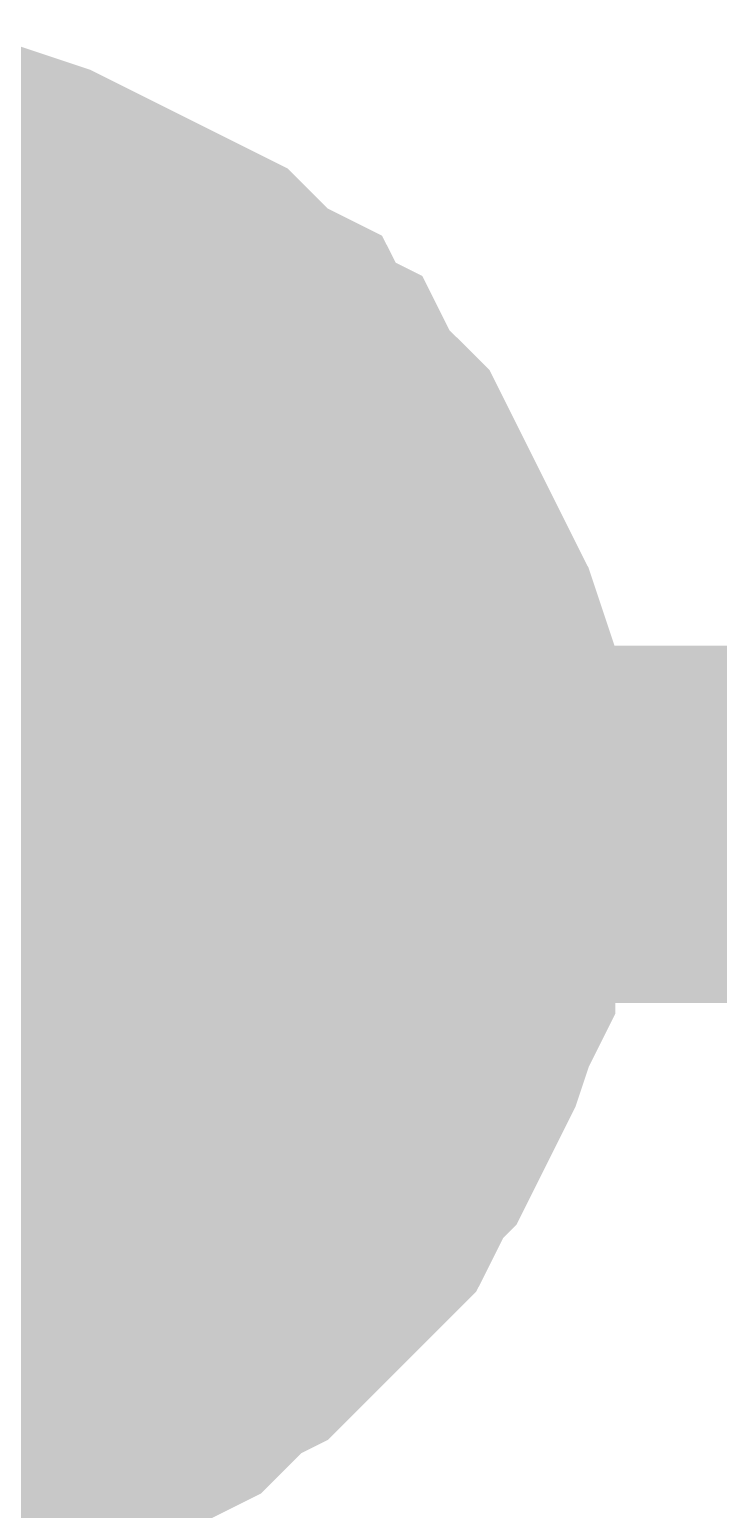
# Model space of a CAD drawing. Header units: inches. Extents: x 0 to 22.3, y 0 to 15.7.
# Drawn here: x 11.60647 to 11.62919, y 13.97655 to 14.0254 of the extents above; entities that cross this region are included whole.
import ezdxf

# ---------------------------------------------------------------- set-up
doc = ezdxf.new("R2010")
doc.units = ezdxf.units.IN
doc.header["$MEASUREMENT"] = 0
doc.layers.add('Sheet', color=255, linetype='Continuous')

msp = doc.modelspace()

# ---------------------------------------------------------------- linework, layer by layer
at = {"layer": 'Sheet'}
for points in [[(11.599996, 14.019499, 0.0118, 0.0118, 0), (11.60088, 14.019499, 0.0118, 0.0118, 0), (11.602206, 14.019499, 0.0118, 0.0118, 0), (11.60309, 14.019057, 0.0118, 0.0118, 0), (11.603974, 14.019057, 0.0118, 0.0118, 0), (11.604858, 14.019057, 0.0118, 0.0118, 0), (11.606185, 14.018615, 0.0118, 0.0118, 0), (11.607069, 14.018173, 0.0118, 0.0118, 0), (11.607953, 14.017731, 0.0118, 0.0118, 0), (11.608837, 14.017289, 0.0118, 0.0118, 0), (11.609721, 14.016847, 0.0118, 0.0118, 0), (11.610605, 14.016405, 0.0118, 0.0118, 0), (11.611489, 14.015963, 0.0118, 0.0118, 0), (11.611931, 14.015521, 0.0118, 0.0118, 0), (11.612815, 14.014637, 0.0118, 0.0118, 0), (11.613699, 14.014195, 0.0118, 0.0118, 0), (11.614141, 14.013311, 0.0118, 0.0118, 0), (11.615025, 14.012869, 0.0118, 0.0118, 0), (11.615467, 14.011985, 0.0118, 0.0118, 0), (11.616351, 14.011101, 0.0118, 0.0118, 0), (11.616794, 14.010659, 0.0118, 0.0118, 0), (11.617236, 14.009775, 0.0118, 0.0118, 0), (11.617678, 14.008891, 0.0118, 0.0118, 0), (11.61812, 14.008007, 0.0118, 0.0118, 0), (11.618562, 14.007123, 0.0118, 0.0118, 0), (11.619004, 14.006239, 0.0118, 0.0118, 0), (11.619446, 14.005355, 0.0118, 0.0118, 0), (11.619888, 14.004029, 0.0118, 0.0118, 0), (11.619888, 14.003145, 0.0118, 0.0118, 0), (11.619888, 14.002261, 0.0118, 0.0118, 0), (11.62033, 14.001377, 0.0118, 0.0118, 0), (11.62033, 14.000051, 0.0118, 0.0118, 0), (11.62033, 13.999167, 0.0118, 0.0118, 0)], [(11.599996, 14.019499, 0.0118, 0.0118, 0), (11.60088, 14.019499, 0.0118, 0.0118, 0), (11.602206, 14.019499, 0.0118, 0.0118, 0), (11.60309, 14.019057, 0.0118, 0.0118, 0), (11.603974, 14.019057, 0.0118, 0.0118, 0), (11.604858, 14.019057, 0.0118, 0.0118, 0), (11.606185, 14.018615, 0.0118, 0.0118, 0), (11.607069, 14.018173, 0.0118, 0.0118, 0), (11.607953, 14.017731, 0.0118, 0.0118, 0), (11.608837, 14.017289, 0.0118, 0.0118, 0), (11.609721, 14.016847, 0.0118, 0.0118, 0), (11.610605, 14.016405, 0.0118, 0.0118, 0), (11.611489, 14.015963, 0.0118, 0.0118, 0), (11.611931, 14.015521, 0.0118, 0.0118, 0), (11.612815, 14.014637, 0.0118, 0.0118, 0), (11.613699, 14.014195, 0.0118, 0.0118, 0), (11.614141, 14.013311, 0.0118, 0.0118, 0), (11.615025, 14.012869, 0.0118, 0.0118, 0), (11.615467, 14.011985, 0.0118, 0.0118, 0), (11.616351, 14.011101, 0.0118, 0.0118, 0), (11.616794, 14.010659, 0.0118, 0.0118, 0), (11.617236, 14.009775, 0.0118, 0.0118, 0), (11.617678, 14.008891, 0.0118, 0.0118, 0), (11.61812, 14.008007, 0.0118, 0.0118, 0), (11.618562, 14.007123, 0.0118, 0.0118, 0), (11.619004, 14.006239, 0.0118, 0.0118, 0), (11.619446, 14.005355, 0.0118, 0.0118, 0), (11.619888, 14.004029, 0.0118, 0.0118, 0), (11.619888, 14.003145, 0.0118, 0.0118, 0), (11.619888, 14.002261, 0.0118, 0.0118, 0), (11.62033, 14.001377, 0.0118, 0.0118, 0), (11.62033, 14.000051, 0.0118, 0.0118, 0), (11.62033, 13.999167, 0.0118, 0.0118, 0)], [(11.599996, 14.019499, 0.0118, 0.0118, 0), (11.60088, 14.019499, 0.0118, 0.0118, 0), (11.602206, 14.019499, 0.0118, 0.0118, 0), (11.60309, 14.019057, 0.0118, 0.0118, 0), (11.603974, 14.019057, 0.0118, 0.0118, 0), (11.604858, 14.019057, 0.0118, 0.0118, 0), (11.606185, 14.018615, 0.0118, 0.0118, 0), (11.607069, 14.018173, 0.0118, 0.0118, 0), (11.607953, 14.017731, 0.0118, 0.0118, 0), (11.608837, 14.017289, 0.0118, 0.0118, 0), (11.609721, 14.016847, 0.0118, 0.0118, 0), (11.610605, 14.016405, 0.0118, 0.0118, 0), (11.611489, 14.015963, 0.0118, 0.0118, 0), (11.611931, 14.015521, 0.0118, 0.0118, 0), (11.612815, 14.014637, 0.0118, 0.0118, 0), (11.613699, 14.014195, 0.0118, 0.0118, 0), (11.614141, 14.013311, 0.0118, 0.0118, 0), (11.615025, 14.012869, 0.0118, 0.0118, 0), (11.615467, 14.011985, 0.0118, 0.0118, 0), (11.616351, 14.011101, 0.0118, 0.0118, 0), (11.616794, 14.010659, 0.0118, 0.0118, 0), (11.617236, 14.009775, 0.0118, 0.0118, 0), (11.617678, 14.008891, 0.0118, 0.0118, 0), (11.61812, 14.008007, 0.0118, 0.0118, 0), (11.618562, 14.007123, 0.0118, 0.0118, 0), (11.619004, 14.006239, 0.0118, 0.0118, 0), (11.619446, 14.005355, 0.0118, 0.0118, 0), (11.619888, 14.004029, 0.0118, 0.0118, 0), (11.619888, 14.003145, 0.0118, 0.0118, 0), (11.619888, 14.002261, 0.0118, 0.0118, 0), (11.62033, 14.001377, 0.0118, 0.0118, 0), (11.62033, 14.000051, 0.0118, 0.0118, 0), (11.62033, 13.999167, 0.0118, 0.0118, 0)], [(11.599996, 14.019499, 0.0118, 0.0118, 0), (11.60088, 14.019499, 0.0118, 0.0118, 0), (11.602206, 14.019499, 0.0118, 0.0118, 0), (11.60309, 14.019057, 0.0118, 0.0118, 0), (11.603974, 14.019057, 0.0118, 0.0118, 0), (11.604858, 14.019057, 0.0118, 0.0118, 0), (11.606185, 14.018615, 0.0118, 0.0118, 0), (11.607069, 14.018173, 0.0118, 0.0118, 0), (11.607953, 14.017731, 0.0118, 0.0118, 0), (11.608837, 14.017289, 0.0118, 0.0118, 0), (11.609721, 14.016847, 0.0118, 0.0118, 0), (11.610605, 14.016405, 0.0118, 0.0118, 0), (11.611489, 14.015963, 0.0118, 0.0118, 0), (11.611931, 14.015521, 0.0118, 0.0118, 0), (11.612815, 14.014637, 0.0118, 0.0118, 0), (11.613699, 14.014195, 0.0118, 0.0118, 0), (11.614141, 14.013311, 0.0118, 0.0118, 0), (11.615025, 14.012869, 0.0118, 0.0118, 0), (11.615467, 14.011985, 0.0118, 0.0118, 0), (11.616351, 14.011101, 0.0118, 0.0118, 0), (11.616794, 14.010659, 0.0118, 0.0118, 0), (11.617236, 14.009775, 0.0118, 0.0118, 0), (11.617678, 14.008891, 0.0118, 0.0118, 0), (11.61812, 14.008007, 0.0118, 0.0118, 0), (11.618562, 14.007123, 0.0118, 0.0118, 0), (11.619004, 14.006239, 0.0118, 0.0118, 0), (11.619446, 14.005355, 0.0118, 0.0118, 0), (11.619888, 14.004029, 0.0118, 0.0118, 0), (11.619888, 14.003145, 0.0118, 0.0118, 0), (11.619888, 14.002261, 0.0118, 0.0118, 0), (11.62033, 14.001377, 0.0118, 0.0118, 0), (11.62033, 14.000051, 0.0118, 0.0118, 0), (11.62033, 13.999167, 0.0118, 0.0118, 0)], [(11.603974, 14.019057, 0.0039, 0.0039, 0), (11.604858, 14.019057, 0.0039, 0.0039, 0), (11.606185, 14.018615, 0.0039, 0.0039, 0), (11.607069, 14.018173, 0.0039, 0.0039, 0), (11.607953, 14.017731, 0.0039, 0.0039, 0), (11.608837, 14.017289, 0.0039, 0.0039, 0), (11.609721, 14.016847, 0.0039, 0.0039, 0), (11.610605, 14.016405, 0.0039, 0.0039, 0), (11.611489, 14.015963, 0.0039, 0.0039, 0), (11.611931, 14.015521, 0.0039, 0.0039, 0), (11.612815, 14.014637, 0.0039, 0.0039, 0), (11.613699, 14.014195, 0.0039, 0.0039, 0), (11.614141, 14.013311, 0.0039, 0.0039, 0), (11.615025, 14.012869, 0.0039, 0.0039, 0), (11.615467, 14.011985, 0.0039, 0.0039, 0), (11.616351, 14.011101, 0.0039, 0.0039, 0), (11.616794, 14.010659, 0.0039, 0.0039, 0), (11.617236, 14.009775, 0.0039, 0.0039, 0), (11.617678, 14.008891, 0.0039, 0.0039, 0), (11.61812, 14.008007, 0.0039, 0.0039, 0), (11.618562, 14.007123, 0.0039, 0.0039, 0), (11.619004, 14.006239, 0.0039, 0.0039, 0), (11.619446, 14.005355, 0.0039, 0.0039, 0), (11.619888, 14.004029, 0.0039, 0.0039, 0), (11.619888, 14.003145, 0.0039, 0.0039, 0), (11.619888, 14.002261, 0.0039, 0.0039, 0), (11.62033, 14.001377, 0.0039, 0.0039, 0), (11.62033, 14.000051, 0.0039, 0.0039, 0), (11.62033, 13.999167, 0.0039, 0.0039, 0)], [(11.603974, 14.019057, 0.0039, 0.0039, 0), (11.604858, 14.019057, 0.0039, 0.0039, 0), (11.606185, 14.018615, 0.0039, 0.0039, 0), (11.607069, 14.018173, 0.0039, 0.0039, 0), (11.607953, 14.017731, 0.0039, 0.0039, 0), (11.608837, 14.017289, 0.0039, 0.0039, 0), (11.609721, 14.016847, 0.0039, 0.0039, 0), (11.610605, 14.016405, 0.0039, 0.0039, 0), (11.611489, 14.015963, 0.0039, 0.0039, 0), (11.611931, 14.015521, 0.0039, 0.0039, 0), (11.612815, 14.014637, 0.0039, 0.0039, 0), (11.613699, 14.014195, 0.0039, 0.0039, 0), (11.614141, 14.013311, 0.0039, 0.0039, 0), (11.615025, 14.012869, 0.0039, 0.0039, 0), (11.615467, 14.011985, 0.0039, 0.0039, 0), (11.616351, 14.011101, 0.0039, 0.0039, 0), (11.616794, 14.010659, 0.0039, 0.0039, 0), (11.617236, 14.009775, 0.0039, 0.0039, 0), (11.617678, 14.008891, 0.0039, 0.0039, 0), (11.61812, 14.008007, 0.0039, 0.0039, 0), (11.618562, 14.007123, 0.0039, 0.0039, 0), (11.619004, 14.006239, 0.0039, 0.0039, 0), (11.619446, 14.005355, 0.0039, 0.0039, 0), (11.619888, 14.004029, 0.0039, 0.0039, 0), (11.619888, 14.003145, 0.0039, 0.0039, 0), (11.619888, 14.002261, 0.0039, 0.0039, 0), (11.62033, 14.001377, 0.0039, 0.0039, 0), (11.62033, 14.000051, 0.0039, 0.0039, 0), (11.62033, 13.999167, 0.0039, 0.0039, 0)], [(11.603974, 14.019057, 0.0039, 0.0039, 0), (11.604858, 14.019057, 0.0039, 0.0039, 0), (11.606185, 14.018615, 0.0039, 0.0039, 0), (11.607069, 14.018173, 0.0039, 0.0039, 0), (11.607953, 14.017731, 0.0039, 0.0039, 0), (11.608837, 14.017289, 0.0039, 0.0039, 0), (11.609721, 14.016847, 0.0039, 0.0039, 0), (11.610605, 14.016405, 0.0039, 0.0039, 0), (11.611489, 14.015963, 0.0039, 0.0039, 0), (11.611931, 14.015521, 0.0039, 0.0039, 0), (11.612815, 14.014637, 0.0039, 0.0039, 0), (11.613699, 14.014195, 0.0039, 0.0039, 0), (11.614141, 14.013311, 0.0039, 0.0039, 0), (11.615025, 14.012869, 0.0039, 0.0039, 0), (11.615467, 14.011985, 0.0039, 0.0039, 0), (11.616351, 14.011101, 0.0039, 0.0039, 0), (11.616794, 14.010659, 0.0039, 0.0039, 0), (11.617236, 14.009775, 0.0039, 0.0039, 0), (11.617678, 14.008891, 0.0039, 0.0039, 0), (11.61812, 14.008007, 0.0039, 0.0039, 0), (11.618562, 14.007123, 0.0039, 0.0039, 0), (11.619004, 14.006239, 0.0039, 0.0039, 0), (11.619446, 14.005355, 0.0039, 0.0039, 0), (11.619888, 14.004029, 0.0039, 0.0039, 0), (11.619888, 14.003145, 0.0039, 0.0039, 0), (11.619888, 14.002261, 0.0039, 0.0039, 0), (11.62033, 14.001377, 0.0039, 0.0039, 0), (11.62033, 14.000051, 0.0039, 0.0039, 0), (11.62033, 13.999167, 0.0039, 0.0039, 0)], [(11.603974, 14.019057, 0.0039, 0.0039, 0), (11.604858, 14.019057, 0.0039, 0.0039, 0), (11.606185, 14.018615, 0.0039, 0.0039, 0), (11.607069, 14.018173, 0.0039, 0.0039, 0), (11.607953, 14.017731, 0.0039, 0.0039, 0), (11.608837, 14.017289, 0.0039, 0.0039, 0), (11.609721, 14.016847, 0.0039, 0.0039, 0), (11.610605, 14.016405, 0.0039, 0.0039, 0), (11.611489, 14.015963, 0.0039, 0.0039, 0), (11.611931, 14.015521, 0.0039, 0.0039, 0), (11.612815, 14.014637, 0.0039, 0.0039, 0), (11.613699, 14.014195, 0.0039, 0.0039, 0), (11.614141, 14.013311, 0.0039, 0.0039, 0), (11.615025, 14.012869, 0.0039, 0.0039, 0), (11.615467, 14.011985, 0.0039, 0.0039, 0), (11.616351, 14.011101, 0.0039, 0.0039, 0), (11.616794, 14.010659, 0.0039, 0.0039, 0), (11.617236, 14.009775, 0.0039, 0.0039, 0), (11.617678, 14.008891, 0.0039, 0.0039, 0), (11.61812, 14.008007, 0.0039, 0.0039, 0), (11.618562, 14.007123, 0.0039, 0.0039, 0), (11.619004, 14.006239, 0.0039, 0.0039, 0), (11.619446, 14.005355, 0.0039, 0.0039, 0), (11.619888, 14.004029, 0.0039, 0.0039, 0), (11.619888, 14.003145, 0.0039, 0.0039, 0), (11.619888, 14.002261, 0.0039, 0.0039, 0), (11.62033, 14.001377, 0.0039, 0.0039, 0), (11.62033, 14.000051, 0.0039, 0.0039, 0), (11.62033, 13.999167, 0.0039, 0.0039, 0)], [(11.599996, 13.999167, 0.0118, 0.0118, 0), (11.900141, 13.999167, 0.0118, 0.0118, 0)], [(11.62033, 13.999167, 0.0118, 0.0118, 0), (11.62033, 13.998283, 0.0118, 0.0118, 0), (11.62033, 13.996957, 0.0118, 0.0118, 0), (11.619888, 13.996073, 0.0118, 0.0118, 0), (11.619888, 13.995189, 0.0118, 0.0118, 0), (11.619888, 13.994305, 0.0118, 0.0118, 0), (11.619446, 13.993421, 0.0118, 0.0118, 0), (11.619004, 13.992095, 0.0118, 0.0118, 0), (11.618562, 13.991211, 0.0118, 0.0118, 0), (11.61812, 13.990327, 0.0118, 0.0118, 0), (11.617678, 13.989443, 0.0118, 0.0118, 0), (11.617236, 13.989001, 0.0118, 0.0118, 0), (11.616794, 13.988117, 0.0118, 0.0118, 0), (11.616351, 13.987233, 0.0118, 0.0118, 0), (11.615467, 13.986349, 0.0118, 0.0118, 0), (11.615025, 13.985907, 0.0118, 0.0118, 0), (11.614141, 13.985023, 0.0118, 0.0118, 0), (11.613699, 13.984581, 0.0118, 0.0118, 0), (11.612815, 13.983697, 0.0118, 0.0118, 0), (11.611931, 13.983255, 0.0118, 0.0118, 0), (11.611489, 13.982812, 0.0118, 0.0118, 0), (11.610605, 13.981928, 0.0118, 0.0118, 0), (11.609721, 13.981486, 0.0118, 0.0118, 0), (11.608837, 13.981044, 0.0118, 0.0118, 0), (11.607953, 13.981044, 0.0118, 0.0118, 0), (11.607069, 13.980602, 0.0118, 0.0118, 0), (11.606185, 13.98016, 0.0118, 0.0118, 0), (11.604858, 13.979718, 0.0118, 0.0118, 0), (11.603974, 13.979718, 0.0118, 0.0118, 0), (11.60309, 13.979718, 0.0118, 0.0118, 0), (11.602206, 13.979276, 0.0118, 0.0118, 0), (11.60088, 13.979276, 0.0118, 0.0118, 0), (11.599996, 13.979276, 0.0118, 0.0118, 0)], [(11.62033, 13.999167, 0.0118, 0.0118, 0), (11.62033, 13.998283, 0.0118, 0.0118, 0), (11.62033, 13.996957, 0.0118, 0.0118, 0), (11.619888, 13.996073, 0.0118, 0.0118, 0), (11.619888, 13.995189, 0.0118, 0.0118, 0), (11.619888, 13.994305, 0.0118, 0.0118, 0), (11.619446, 13.993421, 0.0118, 0.0118, 0), (11.619004, 13.992095, 0.0118, 0.0118, 0), (11.618562, 13.991211, 0.0118, 0.0118, 0), (11.61812, 13.990327, 0.0118, 0.0118, 0), (11.617678, 13.989443, 0.0118, 0.0118, 0), (11.617236, 13.989001, 0.0118, 0.0118, 0), (11.616794, 13.988117, 0.0118, 0.0118, 0), (11.616351, 13.987233, 0.0118, 0.0118, 0), (11.615467, 13.986349, 0.0118, 0.0118, 0), (11.615025, 13.985907, 0.0118, 0.0118, 0), (11.614141, 13.985023, 0.0118, 0.0118, 0), (11.613699, 13.984581, 0.0118, 0.0118, 0), (11.612815, 13.983697, 0.0118, 0.0118, 0), (11.611931, 13.983255, 0.0118, 0.0118, 0), (11.611489, 13.982812, 0.0118, 0.0118, 0), (11.610605, 13.981928, 0.0118, 0.0118, 0), (11.609721, 13.981486, 0.0118, 0.0118, 0), (11.608837, 13.981044, 0.0118, 0.0118, 0), (11.607953, 13.981044, 0.0118, 0.0118, 0), (11.607069, 13.980602, 0.0118, 0.0118, 0), (11.606185, 13.98016, 0.0118, 0.0118, 0), (11.604858, 13.979718, 0.0118, 0.0118, 0), (11.603974, 13.979718, 0.0118, 0.0118, 0), (11.60309, 13.979718, 0.0118, 0.0118, 0), (11.602206, 13.979276, 0.0118, 0.0118, 0), (11.60088, 13.979276, 0.0118, 0.0118, 0), (11.599996, 13.979276, 0.0118, 0.0118, 0)], [(11.62033, 13.999167, 0.0118, 0.0118, 0), (11.62033, 13.998283, 0.0118, 0.0118, 0), (11.62033, 13.996957, 0.0118, 0.0118, 0), (11.619888, 13.996073, 0.0118, 0.0118, 0), (11.619888, 13.995189, 0.0118, 0.0118, 0), (11.619888, 13.994305, 0.0118, 0.0118, 0), (11.619446, 13.993421, 0.0118, 0.0118, 0), (11.619004, 13.992095, 0.0118, 0.0118, 0), (11.618562, 13.991211, 0.0118, 0.0118, 0), (11.61812, 13.990327, 0.0118, 0.0118, 0), (11.617678, 13.989443, 0.0118, 0.0118, 0), (11.617236, 13.989001, 0.0118, 0.0118, 0), (11.616794, 13.988117, 0.0118, 0.0118, 0), (11.616351, 13.987233, 0.0118, 0.0118, 0), (11.615467, 13.986349, 0.0118, 0.0118, 0), (11.615025, 13.985907, 0.0118, 0.0118, 0), (11.614141, 13.985023, 0.0118, 0.0118, 0), (11.613699, 13.984581, 0.0118, 0.0118, 0), (11.612815, 13.983697, 0.0118, 0.0118, 0), (11.611931, 13.983255, 0.0118, 0.0118, 0), (11.611489, 13.982812, 0.0118, 0.0118, 0), (11.610605, 13.981928, 0.0118, 0.0118, 0), (11.609721, 13.981486, 0.0118, 0.0118, 0), (11.608837, 13.981044, 0.0118, 0.0118, 0), (11.607953, 13.981044, 0.0118, 0.0118, 0), (11.607069, 13.980602, 0.0118, 0.0118, 0), (11.606185, 13.98016, 0.0118, 0.0118, 0), (11.604858, 13.979718, 0.0118, 0.0118, 0), (11.603974, 13.979718, 0.0118, 0.0118, 0), (11.60309, 13.979718, 0.0118, 0.0118, 0), (11.602206, 13.979276, 0.0118, 0.0118, 0), (11.60088, 13.979276, 0.0118, 0.0118, 0), (11.599996, 13.979276, 0.0118, 0.0118, 0)], [(11.62033, 13.999167, 0.0118, 0.0118, 0), (11.62033, 13.998283, 0.0118, 0.0118, 0), (11.62033, 13.996957, 0.0118, 0.0118, 0), (11.619888, 13.996073, 0.0118, 0.0118, 0), (11.619888, 13.995189, 0.0118, 0.0118, 0), (11.619888, 13.994305, 0.0118, 0.0118, 0), (11.619446, 13.993421, 0.0118, 0.0118, 0), (11.619004, 13.992095, 0.0118, 0.0118, 0), (11.618562, 13.991211, 0.0118, 0.0118, 0), (11.61812, 13.990327, 0.0118, 0.0118, 0), (11.617678, 13.989443, 0.0118, 0.0118, 0), (11.617236, 13.989001, 0.0118, 0.0118, 0), (11.616794, 13.988117, 0.0118, 0.0118, 0), (11.616351, 13.987233, 0.0118, 0.0118, 0), (11.615467, 13.986349, 0.0118, 0.0118, 0), (11.615025, 13.985907, 0.0118, 0.0118, 0), (11.614141, 13.985023, 0.0118, 0.0118, 0), (11.613699, 13.984581, 0.0118, 0.0118, 0), (11.612815, 13.983697, 0.0118, 0.0118, 0), (11.611931, 13.983255, 0.0118, 0.0118, 0), (11.611489, 13.982812, 0.0118, 0.0118, 0), (11.610605, 13.981928, 0.0118, 0.0118, 0), (11.609721, 13.981486, 0.0118, 0.0118, 0), (11.608837, 13.981044, 0.0118, 0.0118, 0), (11.607953, 13.981044, 0.0118, 0.0118, 0), (11.607069, 13.980602, 0.0118, 0.0118, 0), (11.606185, 13.98016, 0.0118, 0.0118, 0), (11.604858, 13.979718, 0.0118, 0.0118, 0), (11.603974, 13.979718, 0.0118, 0.0118, 0), (11.60309, 13.979718, 0.0118, 0.0118, 0), (11.602206, 13.979276, 0.0118, 0.0118, 0), (11.60088, 13.979276, 0.0118, 0.0118, 0), (11.599996, 13.979276, 0.0118, 0.0118, 0)], [(11.62033, 13.999167, 0.0118, 0.0118, 0), (11.62033, 13.999167, 0.0118, 0.0118, 0), (11.62033, 13.999167, 0.0118, 0.0118, 0), (11.62033, 13.999167, 0.0118, 0.0118, 0), (11.62033, 13.999167, 0.0118, 0.0118, 0), (11.62033, 13.999167, 0.0118, 0.0118, 0), (11.62033, 13.999167, 0.0118, 0.0118, 0), (11.62033, 13.999167, 0.0118, 0.0118, 0), (11.62033, 13.999167, 0.0118, 0.0118, 0), (11.62033, 13.999167, 0.0118, 0.0118, 0), (11.62033, 13.999167, 0.0118, 0.0118, 0), (11.62033, 13.999167, 0.0118, 0.0118, 0), (11.62033, 13.999167, 0.0118, 0.0118, 0), (11.62033, 13.999167, 0.0118, 0.0118, 0), (11.62033, 13.999167, 0.0118, 0.0118, 0), (11.62033, 13.999167, 0.0118, 0.0118, 0), (11.62033, 13.999167, 0.0118, 0.0118, 0), (11.62033, 13.999167, 0.0118, 0.0118, 0), (11.62033, 13.999167, 0.0118, 0.0118, 0), (11.62033, 13.999167, 0.0118, 0.0118, 0), (11.62033, 13.999167, 0.0118, 0.0118, 0), (11.62033, 13.999167, 0.0118, 0.0118, 0), (11.62033, 13.999167, 0.0118, 0.0118, 0), (11.62033, 13.999167, 0.0118, 0.0118, 0), (11.62033, 13.999167, 0.0118, 0.0118, 0), (11.62033, 13.999167, 0.0118, 0.0118, 0), (11.62033, 13.999167, 0.0118, 0.0118, 0), (11.62033, 13.999167, 0.0118, 0.0118, 0), (11.62033, 13.999167, 0.0118, 0.0118, 0), (11.62033, 13.999167, 0.0118, 0.0118, 0), (11.62033, 13.999167, 0.0118, 0.0118, 0), (11.62033, 13.999167, 0.0118, 0.0118, 0), (11.62033, 13.999167, 0.0118, 0.0118, 0)], [(11.62033, 13.999167, 0.0118, 0.0118, 0), (11.62033, 13.999167, 0.0118, 0.0118, 0)], [(11.62033, 13.999167, 0.0118, 0.0118, 0), (11.62033, 13.999167, 0.0118, 0.0118, 0), (11.62033, 13.999167, 0.0118, 0.0118, 0), (11.62033, 13.999167, 0.0118, 0.0118, 0), (11.62033, 13.999167, 0.0118, 0.0118, 0), (11.62033, 13.999167, 0.0118, 0.0118, 0), (11.62033, 13.999167, 0.0118, 0.0118, 0), (11.62033, 13.999167, 0.0118, 0.0118, 0), (11.62033, 13.999167, 0.0118, 0.0118, 0), (11.62033, 13.999167, 0.0118, 0.0118, 0), (11.62033, 13.999167, 0.0118, 0.0118, 0), (11.62033, 13.999167, 0.0118, 0.0118, 0), (11.62033, 13.999167, 0.0118, 0.0118, 0), (11.62033, 13.999167, 0.0118, 0.0118, 0), (11.62033, 13.999167, 0.0118, 0.0118, 0), (11.62033, 13.999167, 0.0118, 0.0118, 0), (11.62033, 13.999167, 0.0118, 0.0118, 0), (11.62033, 13.999167, 0.0118, 0.0118, 0), (11.62033, 13.999167, 0.0118, 0.0118, 0), (11.62033, 13.999167, 0.0118, 0.0118, 0), (11.62033, 13.999167, 0.0118, 0.0118, 0), (11.62033, 13.999167, 0.0118, 0.0118, 0), (11.62033, 13.999167, 0.0118, 0.0118, 0), (11.62033, 13.999167, 0.0118, 0.0118, 0), (11.62033, 13.999167, 0.0118, 0.0118, 0), (11.62033, 13.999167, 0.0118, 0.0118, 0), (11.62033, 13.999167, 0.0118, 0.0118, 0), (11.62033, 13.999167, 0.0118, 0.0118, 0), (11.62033, 13.999167, 0.0118, 0.0118, 0), (11.62033, 13.999167, 0.0118, 0.0118, 0), (11.62033, 13.999167, 0.0118, 0.0118, 0), (11.62033, 13.999167, 0.0118, 0.0118, 0), (11.62033, 13.999167, 0.0118, 0.0118, 0)], [(11.62033, 13.999167, 0.0118, 0.0118, 0), (11.62033, 13.999167, 0.0118, 0.0118, 0)], [(11.62033, 13.999167, 0.0118, 0.0118, 0), (11.62033, 13.999167, 0.0118, 0.0118, 0), (11.62033, 13.999167, 0.0118, 0.0118, 0), (11.62033, 13.999167, 0.0118, 0.0118, 0), (11.62033, 13.999167, 0.0118, 0.0118, 0), (11.62033, 13.999167, 0.0118, 0.0118, 0), (11.62033, 13.999167, 0.0118, 0.0118, 0), (11.62033, 13.999167, 0.0118, 0.0118, 0), (11.62033, 13.999167, 0.0118, 0.0118, 0), (11.62033, 13.999167, 0.0118, 0.0118, 0), (11.62033, 13.999167, 0.0118, 0.0118, 0), (11.62033, 13.999167, 0.0118, 0.0118, 0), (11.62033, 13.999167, 0.0118, 0.0118, 0), (11.62033, 13.999167, 0.0118, 0.0118, 0), (11.62033, 13.999167, 0.0118, 0.0118, 0), (11.62033, 13.999167, 0.0118, 0.0118, 0), (11.62033, 13.999167, 0.0118, 0.0118, 0), (11.62033, 13.999167, 0.0118, 0.0118, 0), (11.62033, 13.999167, 0.0118, 0.0118, 0), (11.62033, 13.999167, 0.0118, 0.0118, 0), (11.62033, 13.999167, 0.0118, 0.0118, 0), (11.62033, 13.999167, 0.0118, 0.0118, 0), (11.62033, 13.999167, 0.0118, 0.0118, 0), (11.62033, 13.999167, 0.0118, 0.0118, 0), (11.62033, 13.999167, 0.0118, 0.0118, 0), (11.62033, 13.999167, 0.0118, 0.0118, 0), (11.62033, 13.999167, 0.0118, 0.0118, 0), (11.62033, 13.999167, 0.0118, 0.0118, 0), (11.62033, 13.999167, 0.0118, 0.0118, 0), (11.62033, 13.999167, 0.0118, 0.0118, 0), (11.62033, 13.999167, 0.0118, 0.0118, 0), (11.62033, 13.999167, 0.0118, 0.0118, 0), (11.62033, 13.999167, 0.0118, 0.0118, 0)], [(11.62033, 13.999167, 0.0118, 0.0118, 0), (11.62033, 13.999167, 0.0118, 0.0118, 0)], [(11.62033, 13.999167, 0.0118, 0.0118, 0), (11.62033, 13.999167, 0.0118, 0.0118, 0), (11.62033, 13.999167, 0.0118, 0.0118, 0), (11.62033, 13.999167, 0.0118, 0.0118, 0), (11.62033, 13.999167, 0.0118, 0.0118, 0), (11.62033, 13.999167, 0.0118, 0.0118, 0), (11.62033, 13.999167, 0.0118, 0.0118, 0), (11.62033, 13.999167, 0.0118, 0.0118, 0), (11.62033, 13.999167, 0.0118, 0.0118, 0), (11.62033, 13.999167, 0.0118, 0.0118, 0), (11.62033, 13.999167, 0.0118, 0.0118, 0), (11.62033, 13.999167, 0.0118, 0.0118, 0), (11.62033, 13.999167, 0.0118, 0.0118, 0), (11.62033, 13.999167, 0.0118, 0.0118, 0), (11.62033, 13.999167, 0.0118, 0.0118, 0), (11.62033, 13.999167, 0.0118, 0.0118, 0), (11.62033, 13.999167, 0.0118, 0.0118, 0), (11.62033, 13.999167, 0.0118, 0.0118, 0), (11.62033, 13.999167, 0.0118, 0.0118, 0), (11.62033, 13.999167, 0.0118, 0.0118, 0), (11.62033, 13.999167, 0.0118, 0.0118, 0), (11.62033, 13.999167, 0.0118, 0.0118, 0), (11.62033, 13.999167, 0.0118, 0.0118, 0), (11.62033, 13.999167, 0.0118, 0.0118, 0), (11.62033, 13.999167, 0.0118, 0.0118, 0), (11.62033, 13.999167, 0.0118, 0.0118, 0), (11.62033, 13.999167, 0.0118, 0.0118, 0), (11.62033, 13.999167, 0.0118, 0.0118, 0), (11.62033, 13.999167, 0.0118, 0.0118, 0), (11.62033, 13.999167, 0.0118, 0.0118, 0), (11.62033, 13.999167, 0.0118, 0.0118, 0), (11.62033, 13.999167, 0.0118, 0.0118, 0), (11.62033, 13.999167, 0.0118, 0.0118, 0)], [(11.62033, 13.999167, 0.0118, 0.0118, 0), (11.62033, 13.999167, 0.0118, 0.0118, 0)], [(11.62033, 13.999167, 0.0039, 0.0039, 0), (11.62033, 13.998283, 0.0039, 0.0039, 0), (11.62033, 13.996957, 0.0039, 0.0039, 0), (11.619888, 13.996073, 0.0039, 0.0039, 0), (11.619888, 13.995189, 0.0039, 0.0039, 0), (11.619888, 13.994305, 0.0039, 0.0039, 0), (11.619446, 13.993421, 0.0039, 0.0039, 0), (11.619004, 13.992095, 0.0039, 0.0039, 0), (11.618562, 13.991211, 0.0039, 0.0039, 0), (11.61812, 13.990327, 0.0039, 0.0039, 0), (11.617678, 13.989443, 0.0039, 0.0039, 0), (11.617236, 13.989001, 0.0039, 0.0039, 0), (11.616794, 13.988117, 0.0039, 0.0039, 0), (11.616351, 13.987233, 0.0039, 0.0039, 0), (11.615467, 13.986349, 0.0039, 0.0039, 0), (11.615025, 13.985907, 0.0039, 0.0039, 0), (11.614141, 13.985023, 0.0039, 0.0039, 0), (11.613699, 13.984581, 0.0039, 0.0039, 0), (11.612815, 13.983697, 0.0039, 0.0039, 0), (11.611931, 13.983255, 0.0039, 0.0039, 0), (11.611489, 13.982812, 0.0039, 0.0039, 0), (11.610605, 13.981928, 0.0039, 0.0039, 0), (11.609721, 13.981486, 0.0039, 0.0039, 0), (11.608837, 13.981044, 0.0039, 0.0039, 0), (11.607953, 13.981044, 0.0039, 0.0039, 0), (11.607069, 13.980602, 0.0039, 0.0039, 0), (11.606185, 13.98016, 0.0039, 0.0039, 0), (11.604858, 13.979718, 0.0039, 0.0039, 0), (11.603974, 13.979718, 0.0039, 0.0039, 0)], [(11.62033, 13.999167, 0.0039, 0.0039, 0), (11.62033, 13.998283, 0.0039, 0.0039, 0), (11.62033, 13.996957, 0.0039, 0.0039, 0), (11.619888, 13.996073, 0.0039, 0.0039, 0), (11.619888, 13.995189, 0.0039, 0.0039, 0), (11.619888, 13.994305, 0.0039, 0.0039, 0), (11.619446, 13.993421, 0.0039, 0.0039, 0), (11.619004, 13.992095, 0.0039, 0.0039, 0), (11.618562, 13.991211, 0.0039, 0.0039, 0), (11.61812, 13.990327, 0.0039, 0.0039, 0), (11.617678, 13.989443, 0.0039, 0.0039, 0), (11.617236, 13.989001, 0.0039, 0.0039, 0), (11.616794, 13.988117, 0.0039, 0.0039, 0), (11.616351, 13.987233, 0.0039, 0.0039, 0), (11.615467, 13.986349, 0.0039, 0.0039, 0), (11.615025, 13.985907, 0.0039, 0.0039, 0), (11.614141, 13.985023, 0.0039, 0.0039, 0), (11.613699, 13.984581, 0.0039, 0.0039, 0), (11.612815, 13.983697, 0.0039, 0.0039, 0), (11.611931, 13.983255, 0.0039, 0.0039, 0), (11.611489, 13.982812, 0.0039, 0.0039, 0), (11.610605, 13.981928, 0.0039, 0.0039, 0), (11.609721, 13.981486, 0.0039, 0.0039, 0), (11.608837, 13.981044, 0.0039, 0.0039, 0), (11.607953, 13.981044, 0.0039, 0.0039, 0), (11.607069, 13.980602, 0.0039, 0.0039, 0), (11.606185, 13.98016, 0.0039, 0.0039, 0), (11.604858, 13.979718, 0.0039, 0.0039, 0), (11.603974, 13.979718, 0.0039, 0.0039, 0)], [(11.62033, 13.999167, 0.0039, 0.0039, 0), (11.62033, 13.998283, 0.0039, 0.0039, 0), (11.62033, 13.996957, 0.0039, 0.0039, 0), (11.619888, 13.996073, 0.0039, 0.0039, 0), (11.619888, 13.995189, 0.0039, 0.0039, 0), (11.619888, 13.994305, 0.0039, 0.0039, 0), (11.619446, 13.993421, 0.0039, 0.0039, 0), (11.619004, 13.992095, 0.0039, 0.0039, 0), (11.618562, 13.991211, 0.0039, 0.0039, 0), (11.61812, 13.990327, 0.0039, 0.0039, 0), (11.617678, 13.989443, 0.0039, 0.0039, 0), (11.617236, 13.989001, 0.0039, 0.0039, 0), (11.616794, 13.988117, 0.0039, 0.0039, 0), (11.616351, 13.987233, 0.0039, 0.0039, 0), (11.615467, 13.986349, 0.0039, 0.0039, 0), (11.615025, 13.985907, 0.0039, 0.0039, 0), (11.614141, 13.985023, 0.0039, 0.0039, 0), (11.613699, 13.984581, 0.0039, 0.0039, 0), (11.612815, 13.983697, 0.0039, 0.0039, 0), (11.611931, 13.983255, 0.0039, 0.0039, 0), (11.611489, 13.982812, 0.0039, 0.0039, 0), (11.610605, 13.981928, 0.0039, 0.0039, 0), (11.609721, 13.981486, 0.0039, 0.0039, 0), (11.608837, 13.981044, 0.0039, 0.0039, 0), (11.607953, 13.981044, 0.0039, 0.0039, 0), (11.607069, 13.980602, 0.0039, 0.0039, 0), (11.606185, 13.98016, 0.0039, 0.0039, 0), (11.604858, 13.979718, 0.0039, 0.0039, 0), (11.603974, 13.979718, 0.0039, 0.0039, 0)], [(11.62033, 13.999167, 0.0039, 0.0039, 0), (11.62033, 13.998283, 0.0039, 0.0039, 0), (11.62033, 13.996957, 0.0039, 0.0039, 0), (11.619888, 13.996073, 0.0039, 0.0039, 0), (11.619888, 13.995189, 0.0039, 0.0039, 0), (11.619888, 13.994305, 0.0039, 0.0039, 0), (11.619446, 13.993421, 0.0039, 0.0039, 0), (11.619004, 13.992095, 0.0039, 0.0039, 0), (11.618562, 13.991211, 0.0039, 0.0039, 0), (11.61812, 13.990327, 0.0039, 0.0039, 0), (11.617678, 13.989443, 0.0039, 0.0039, 0), (11.617236, 13.989001, 0.0039, 0.0039, 0), (11.616794, 13.988117, 0.0039, 0.0039, 0), (11.616351, 13.987233, 0.0039, 0.0039, 0), (11.615467, 13.986349, 0.0039, 0.0039, 0), (11.615025, 13.985907, 0.0039, 0.0039, 0), (11.614141, 13.985023, 0.0039, 0.0039, 0), (11.613699, 13.984581, 0.0039, 0.0039, 0), (11.612815, 13.983697, 0.0039, 0.0039, 0), (11.611931, 13.983255, 0.0039, 0.0039, 0), (11.611489, 13.982812, 0.0039, 0.0039, 0), (11.610605, 13.981928, 0.0039, 0.0039, 0), (11.609721, 13.981486, 0.0039, 0.0039, 0), (11.608837, 13.981044, 0.0039, 0.0039, 0), (11.607953, 13.981044, 0.0039, 0.0039, 0), (11.607069, 13.980602, 0.0039, 0.0039, 0), (11.606185, 13.98016, 0.0039, 0.0039, 0), (11.604858, 13.979718, 0.0039, 0.0039, 0), (11.603974, 13.979718, 0.0039, 0.0039, 0)], [(11.62033, 13.999167, 0.0039, 0.0039, 0), (11.62033, 13.999167, 0.0039, 0.0039, 0), (11.62033, 13.999167, 0.0039, 0.0039, 0), (11.62033, 13.999167, 0.0039, 0.0039, 0), (11.62033, 13.999167, 0.0039, 0.0039, 0), (11.62033, 13.999167, 0.0039, 0.0039, 0), (11.62033, 13.999167, 0.0039, 0.0039, 0), (11.62033, 13.999167, 0.0039, 0.0039, 0), (11.62033, 13.999167, 0.0039, 0.0039, 0), (11.62033, 13.999167, 0.0039, 0.0039, 0), (11.62033, 13.999167, 0.0039, 0.0039, 0), (11.62033, 13.999167, 0.0039, 0.0039, 0), (11.62033, 13.999167, 0.0039, 0.0039, 0), (11.62033, 13.999167, 0.0039, 0.0039, 0), (11.62033, 13.999167, 0.0039, 0.0039, 0), (11.62033, 13.999167, 0.0039, 0.0039, 0), (11.62033, 13.999167, 0.0039, 0.0039, 0), (11.62033, 13.999167, 0.0039, 0.0039, 0), (11.62033, 13.999167, 0.0039, 0.0039, 0), (11.62033, 13.999167, 0.0039, 0.0039, 0), (11.62033, 13.999167, 0.0039, 0.0039, 0), (11.62033, 13.999167, 0.0039, 0.0039, 0), (11.62033, 13.999167, 0.0039, 0.0039, 0), (11.62033, 13.999167, 0.0039, 0.0039, 0), (11.62033, 13.999167, 0.0039, 0.0039, 0), (11.62033, 13.999167, 0.0039, 0.0039, 0), (11.62033, 13.999167, 0.0039, 0.0039, 0), (11.62033, 13.999167, 0.0039, 0.0039, 0), (11.62033, 13.999167, 0.0039, 0.0039, 0), (11.62033, 13.999167, 0.0039, 0.0039, 0), (11.62033, 13.999167, 0.0039, 0.0039, 0), (11.62033, 13.999167, 0.0039, 0.0039, 0), (11.62033, 13.999167, 0.0039, 0.0039, 0)], [(11.62033, 13.999167, 0.0039, 0.0039, 0), (11.62033, 13.999167, 0.0039, 0.0039, 0)], [(11.62033, 13.999167, 0.0039, 0.0039, 0), (11.62033, 13.999167, 0.0039, 0.0039, 0), (11.62033, 13.999167, 0.0039, 0.0039, 0), (11.62033, 13.999167, 0.0039, 0.0039, 0), (11.62033, 13.999167, 0.0039, 0.0039, 0), (11.62033, 13.999167, 0.0039, 0.0039, 0), (11.62033, 13.999167, 0.0039, 0.0039, 0), (11.62033, 13.999167, 0.0039, 0.0039, 0), (11.62033, 13.999167, 0.0039, 0.0039, 0), (11.62033, 13.999167, 0.0039, 0.0039, 0), (11.62033, 13.999167, 0.0039, 0.0039, 0), (11.62033, 13.999167, 0.0039, 0.0039, 0), (11.62033, 13.999167, 0.0039, 0.0039, 0), (11.62033, 13.999167, 0.0039, 0.0039, 0), (11.62033, 13.999167, 0.0039, 0.0039, 0), (11.62033, 13.999167, 0.0039, 0.0039, 0), (11.62033, 13.999167, 0.0039, 0.0039, 0), (11.62033, 13.999167, 0.0039, 0.0039, 0), (11.62033, 13.999167, 0.0039, 0.0039, 0), (11.62033, 13.999167, 0.0039, 0.0039, 0), (11.62033, 13.999167, 0.0039, 0.0039, 0), (11.62033, 13.999167, 0.0039, 0.0039, 0), (11.62033, 13.999167, 0.0039, 0.0039, 0), (11.62033, 13.999167, 0.0039, 0.0039, 0), (11.62033, 13.999167, 0.0039, 0.0039, 0), (11.62033, 13.999167, 0.0039, 0.0039, 0), (11.62033, 13.999167, 0.0039, 0.0039, 0), (11.62033, 13.999167, 0.0039, 0.0039, 0), (11.62033, 13.999167, 0.0039, 0.0039, 0), (11.62033, 13.999167, 0.0039, 0.0039, 0), (11.62033, 13.999167, 0.0039, 0.0039, 0), (11.62033, 13.999167, 0.0039, 0.0039, 0), (11.62033, 13.999167, 0.0039, 0.0039, 0)], [(11.62033, 13.999167, 0.0039, 0.0039, 0), (11.62033, 13.999167, 0.0039, 0.0039, 0)], [(11.62033, 13.999167, 0.0039, 0.0039, 0), (11.62033, 13.999167, 0.0039, 0.0039, 0), (11.62033, 13.999167, 0.0039, 0.0039, 0), (11.62033, 13.999167, 0.0039, 0.0039, 0), (11.62033, 13.999167, 0.0039, 0.0039, 0), (11.62033, 13.999167, 0.0039, 0.0039, 0), (11.62033, 13.999167, 0.0039, 0.0039, 0), (11.62033, 13.999167, 0.0039, 0.0039, 0), (11.62033, 13.999167, 0.0039, 0.0039, 0), (11.62033, 13.999167, 0.0039, 0.0039, 0), (11.62033, 13.999167, 0.0039, 0.0039, 0), (11.62033, 13.999167, 0.0039, 0.0039, 0), (11.62033, 13.999167, 0.0039, 0.0039, 0), (11.62033, 13.999167, 0.0039, 0.0039, 0), (11.62033, 13.999167, 0.0039, 0.0039, 0), (11.62033, 13.999167, 0.0039, 0.0039, 0), (11.62033, 13.999167, 0.0039, 0.0039, 0), (11.62033, 13.999167, 0.0039, 0.0039, 0), (11.62033, 13.999167, 0.0039, 0.0039, 0), (11.62033, 13.999167, 0.0039, 0.0039, 0), (11.62033, 13.999167, 0.0039, 0.0039, 0), (11.62033, 13.999167, 0.0039, 0.0039, 0), (11.62033, 13.999167, 0.0039, 0.0039, 0), (11.62033, 13.999167, 0.0039, 0.0039, 0), (11.62033, 13.999167, 0.0039, 0.0039, 0), (11.62033, 13.999167, 0.0039, 0.0039, 0), (11.62033, 13.999167, 0.0039, 0.0039, 0), (11.62033, 13.999167, 0.0039, 0.0039, 0), (11.62033, 13.999167, 0.0039, 0.0039, 0), (11.62033, 13.999167, 0.0039, 0.0039, 0), (11.62033, 13.999167, 0.0039, 0.0039, 0), (11.62033, 13.999167, 0.0039, 0.0039, 0), (11.62033, 13.999167, 0.0039, 0.0039, 0)], [(11.62033, 13.999167, 0.0039, 0.0039, 0), (11.62033, 13.999167, 0.0039, 0.0039, 0)], [(11.62033, 13.999167, 0.0039, 0.0039, 0), (11.62033, 13.999167, 0.0039, 0.0039, 0), (11.62033, 13.999167, 0.0039, 0.0039, 0), (11.62033, 13.999167, 0.0039, 0.0039, 0), (11.62033, 13.999167, 0.0039, 0.0039, 0), (11.62033, 13.999167, 0.0039, 0.0039, 0), (11.62033, 13.999167, 0.0039, 0.0039, 0), (11.62033, 13.999167, 0.0039, 0.0039, 0), (11.62033, 13.999167, 0.0039, 0.0039, 0), (11.62033, 13.999167, 0.0039, 0.0039, 0), (11.62033, 13.999167, 0.0039, 0.0039, 0), (11.62033, 13.999167, 0.0039, 0.0039, 0), (11.62033, 13.999167, 0.0039, 0.0039, 0), (11.62033, 13.999167, 0.0039, 0.0039, 0), (11.62033, 13.999167, 0.0039, 0.0039, 0), (11.62033, 13.999167, 0.0039, 0.0039, 0), (11.62033, 13.999167, 0.0039, 0.0039, 0), (11.62033, 13.999167, 0.0039, 0.0039, 0), (11.62033, 13.999167, 0.0039, 0.0039, 0), (11.62033, 13.999167, 0.0039, 0.0039, 0), (11.62033, 13.999167, 0.0039, 0.0039, 0), (11.62033, 13.999167, 0.0039, 0.0039, 0), (11.62033, 13.999167, 0.0039, 0.0039, 0), (11.62033, 13.999167, 0.0039, 0.0039, 0), (11.62033, 13.999167, 0.0039, 0.0039, 0), (11.62033, 13.999167, 0.0039, 0.0039, 0), (11.62033, 13.999167, 0.0039, 0.0039, 0), (11.62033, 13.999167, 0.0039, 0.0039, 0), (11.62033, 13.999167, 0.0039, 0.0039, 0), (11.62033, 13.999167, 0.0039, 0.0039, 0), (11.62033, 13.999167, 0.0039, 0.0039, 0), (11.62033, 13.999167, 0.0039, 0.0039, 0), (11.62033, 13.999167, 0.0039, 0.0039, 0)], [(11.62033, 13.999167, 0.0039, 0.0039, 0), (11.62033, 13.999167, 0.0039, 0.0039, 0)]]:
    msp.add_lwpolyline(points, format="xyseb", dxfattribs=at)
msp.add_lwpolyline([(11.59, 14, 0.02, 0.02, 1), (11.61, 14, 0.02, 0.02, 1)], format="xyseb", close=True, dxfattribs=at)

doc.saveas('drawing.dxf')
